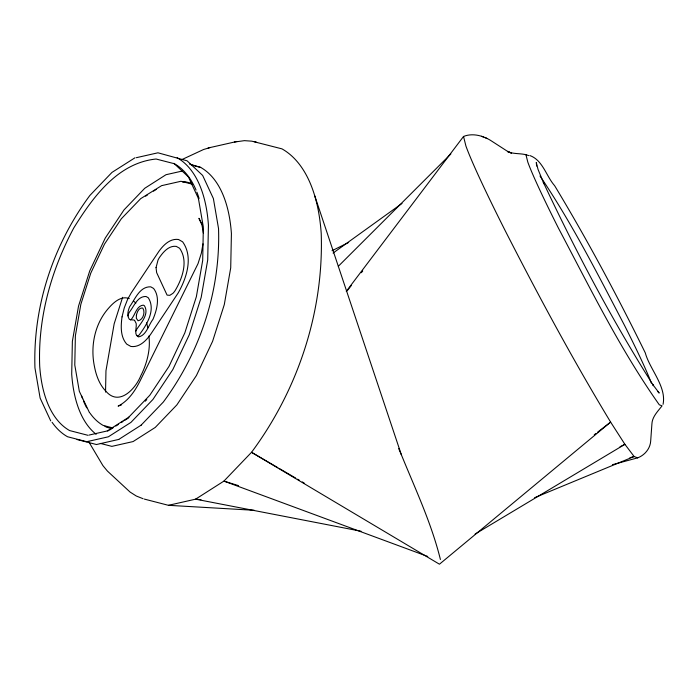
<?xml version="1.0" encoding="UTF-8"?>
<svg xmlns="http://www.w3.org/2000/svg" width="699" height="699" viewBox="0 0 699 699"><rect width="100%" height="100%" fill="white"/><g stroke="black" fill="none" stroke-linecap="round" stroke-linejoin="round"><path stroke-width="1.05" d="M536.631 166.065L536.29 162.465L538.029 169.394L543.918 183.741L543.324 182.317C576.125 252.103 612.289 320.509 653.521 385.699L652.56 384.267L659.201 393.048L657.864 391.667M105.532 392.104L105.968 370.758L114.164 323.82L122.605 297.293M134.601 320.395A13.368 6.492 -69.4 0 0 132.303 319.941L129.411 319.391C126.659 315.703 128.039 310.557 129.673 306.66C135.038 299.277 139.704 286.328 150.739 286.835L153.597 288.442C160.421 297.381 156.891 309.902 152.967 319.347C148.503 325.009 146.353 335.616 138.419 336.918L136.349 334.978L135.816 333.178L136.025 327.971A13.412 6.518 -69.4 0 0 136.139 323.357L134.601 320.395M202.981 243.837L201.338 253.23L198.018 263.663L140.377 380.326C135.309 390.54 128.572 400.842 118.105 406.119L121.617 404.826M663.063 404.328C666.697 386.521 649.694 369.247 645.308 352.925C617.593 296.385 587.842 240.797 555.338 186.86L554.578 185.628C546.295 176.27 542.721 160.062 529.851 155.554M130.591 320.046C135.108 315.939 136.113 305.795 143.304 305.131L144.457 305.778C149.752 314.786 139.861 323.934 135.667 330.977M346.276 291.361L463.533 136.462C472.393 132.897 482.424 135.501 490.314 140.228L506.95 150.975L511.519 153.107L507.631 151.639C514.307 154.514 522.013 152.871 528.671 155.606M347.246 290.732L351.291 285.576M361.383 272.689L362.729 270.967M128.599 417.364L149.804 395.25L169.001 366.416L184.833 332.89L196.367 296.673L202.693 260.439L203.348 227.096L198.376 198.228M145.27 401.191L146.773 399.627M141.102 425.175L163.286 402.091C200.159 352.462 220.639 290.504 218.534 228.573L213.387 198.568L202.658 175.44L187.07 160.805L157.948 152.801L136.322 157.694M338.307 266.302L450.864 153.955M594.246 434.769L595.976 433.432M597.697 432.096L610.629 422.1C572.883 359.775 538.335 295.555 505.194 230.67A224.152 11.333 61.4 0 1 465.936 146.082L463.533 136.462M333.074 253.064L402.021 203.435M77.021 439.531L96.471 444.529L118.769 439.418M145.61 196.174L147.375 195.047M153.553 191.115L156.2 189.42M107.358 430.881L129.044 417.041M109.56 430.06L113.151 427.762M115.851 426.041L118.55 424.319M121.25 422.598L123.05 421.453M124.85 420.3L128.45 418.002M118.568 439.549L141.277 425.062M475.084 534.062L624.915 444.328L634.133 456.517L637.663 457.854C644.653 455.241 650.219 448.662 650.682 441.086L651.905 423.987C652.202 416.683 657.934 411.239 662.058 405.839L659.297 404.8C620.144 349.395 590.157 288.067 558.484 228.215A175.257 8.86 61.4 0 1 527.797 162.081L525.91 154.566M134.986 157.782L111.989 172.391L89.856 195.475C53.22 244.79 32.853 306.372 34.95 367.927L40.123 398.089L50.73 420.912M332.008 250.714L348.644 242.474M620.039 446.731L624.915 444.328L610.629 422.1L439.453 564.207L251.526 452.305L223.925 481.095L195.589 499.173L168.442 505.316L144.352 499.095M181.836 159.608L203.601 149.49L210.46 147.454M534.621 497.688L634.133 456.517L629.939 457.696M161.705 185.593L140.674 198.656L121.346 218.752L104.509 244.091L90.783 273.117L80.857 304.283L75.378 335.765L74.784 365L79.328 391.326L89.437 412.559M612.438 464.686L637.663 457.854M234.41 142.054L244.414 140.648L251.815 141.172L281.942 148.852A209.7 101.888 -69.4 0 1 321.217 233.44C323.882 311.562 298.036 389.71 251.526 452.305L277.844 467.666M208.145 147.996L236.909 141.478M182.308 171.028L166.013 174.706L144.737 188.284L124.02 209.892L105.261 238.062L89.743 270.88L78.533 306.11L72.373 341.339L71.709 374.183A157.406 76.479 -69.4 0 0 96.156 434.297M162.378 185.48L180.962 181.277L192.312 184.204M182.745 182.09L184.824 181.618L192.085 183.488M89.009 435.075L108.66 430.628M168.442 505.316L254.244 510.287M201.015 499.68L195.589 499.173L361.06 531.231M191.246 164.973L200.674 167.411A164.108 79.738 -69.4 0 1 231.413 233.606L230.714 267.848L224.3 304.581L212.601 341.304L196.428 375.52L176.873 404.896L155.265 427.421L133.09 441.567L111.849 446.373L100.324 443.402M112.504 427.84L103.225 425.446A143.645 69.795 -69.4 0 1 89.926 413.013M111.805 428.583L106.615 427.246A144.501 70.215 -69.4 0 1 104.859 426.189M87.978 435.311L69.62 430.567A159.756 77.624 -69.4 0 1 39.703 366.136C37.763 317.949 51.167 270.286 73.753 227.988C92.652 197.537 117.432 162.972 156.087 159.014L174.444 163.749A159.756 77.624 -69.4 0 1 196.043 190.076M254.235 141.652L256.629 142.273M189.403 163.985L200.674 167.411M238.516 485.639L223.925 481.095L427.736 556.465M143.129 498.736L136.288 496.01L130.066 492.052L107.419 471.074L102.936 465.648L88.703 441.672M484.888 137.581L486.775 138.323M481.489 136.288L483.402 137.048M129.28 298.622C121.609 295.441 114.007 302.055 109.245 307.464C94.732 323.235 90.11 346.258 94.531 366.914A97.502 47.375 -69.4 0 0 105.715 391.003C118.97 406.914 135.623 388.819 140.866 375.573A37.694 18.314 -69.4 0 0 144.247 368.128C148.162 357.958 150.372 346.905 148.887 336.009M279.731 468.767L295.703 478.09M297.591 479.191L299.469 480.292M302.283 481.934L304.17 483.026M133.824 301.295L135.894 303.139M173.885 163.33L188.695 177.179M540.004 176.008C572.131 223.462 598.073 274.847 624.609 325.559A152.548 7.715 61.4 0 1 651.328 383.122M188.302 176.664L198.551 198.743M202.212 224.895L198.944 218.306L201.924 224.72L203.357 233.073M398.683 448.592A3120.825 962.366 89.7 0 1 401.305 454.621C415.372 489.125 431.458 523.175 440.405 559.48M314.751 195.851L401.305 454.621M86.711 407.823A143.645 69.795 -69.4 0 1 83.443 400.911M82.613 398.797A143.645 69.795 -69.4 0 1 81.46 395.503M52.076 422.283A167.035 81.163 -69.4 0 0 67.541 436.744L86.728 441.698L108.354 436.805L130.923 422.406L152.915 399.478L172.819 369.579L189.28 334.751L201.181 297.372L207.717 259.984L208.424 225.13A167.035 81.163 -69.4 0 0 177.135 157.756M196.873 192.103A159.756 77.624 -69.4 0 1 199.101 198.455M146.615 322.842A97.502 47.375 -69.4 0 1 147.769 327.857M136.794 335.616A4.727 2.298 -69.4 0 0 137.694 335.826L137.948 335.765A4.246 2.062 -69.4 0 0 139.739 334.183C147.026 324.423 155.956 309.587 148.258 297.739L146.056 296.498C137.345 296.035 133.955 306.546 129.472 312.051A4.814 2.342 -69.4 0 0 128.031 315.948M156.043 267.621L156.646 272.627L167.078 295.109L169.831 295.327L172.898 293.362A11.534 5.601 -69.4 0 0 175.729 289.578C182.631 277.66 188.389 260.57 179.582 248.25L176.279 246.389C169.333 245.401 163.985 251.203 160.298 256.332A10.747 5.225 -69.4 0 0 158 260.133L156.043 267.621M122.037 316.883C120.796 326.04 120.228 336.708 126.729 344.135L130.879 346.459C139.337 347.674 146.004 340.789 150.521 334.506L178.14 293.03C186.607 278.211 193.544 257.04 182.622 241.819L178.472 239.486C170.023 238.272 163.348 245.157 158.839 251.448L131.22 292.916L127.646 299.268L124.247 307.918L122.037 316.883M136.401 315.188L136.34 318.29L138.07 320.771C143.042 320.081 145.453 312.401 142.937 308.373L142.159 307.936C138.603 307.988 137.083 312.27 136.401 315.188"/></g></svg>
